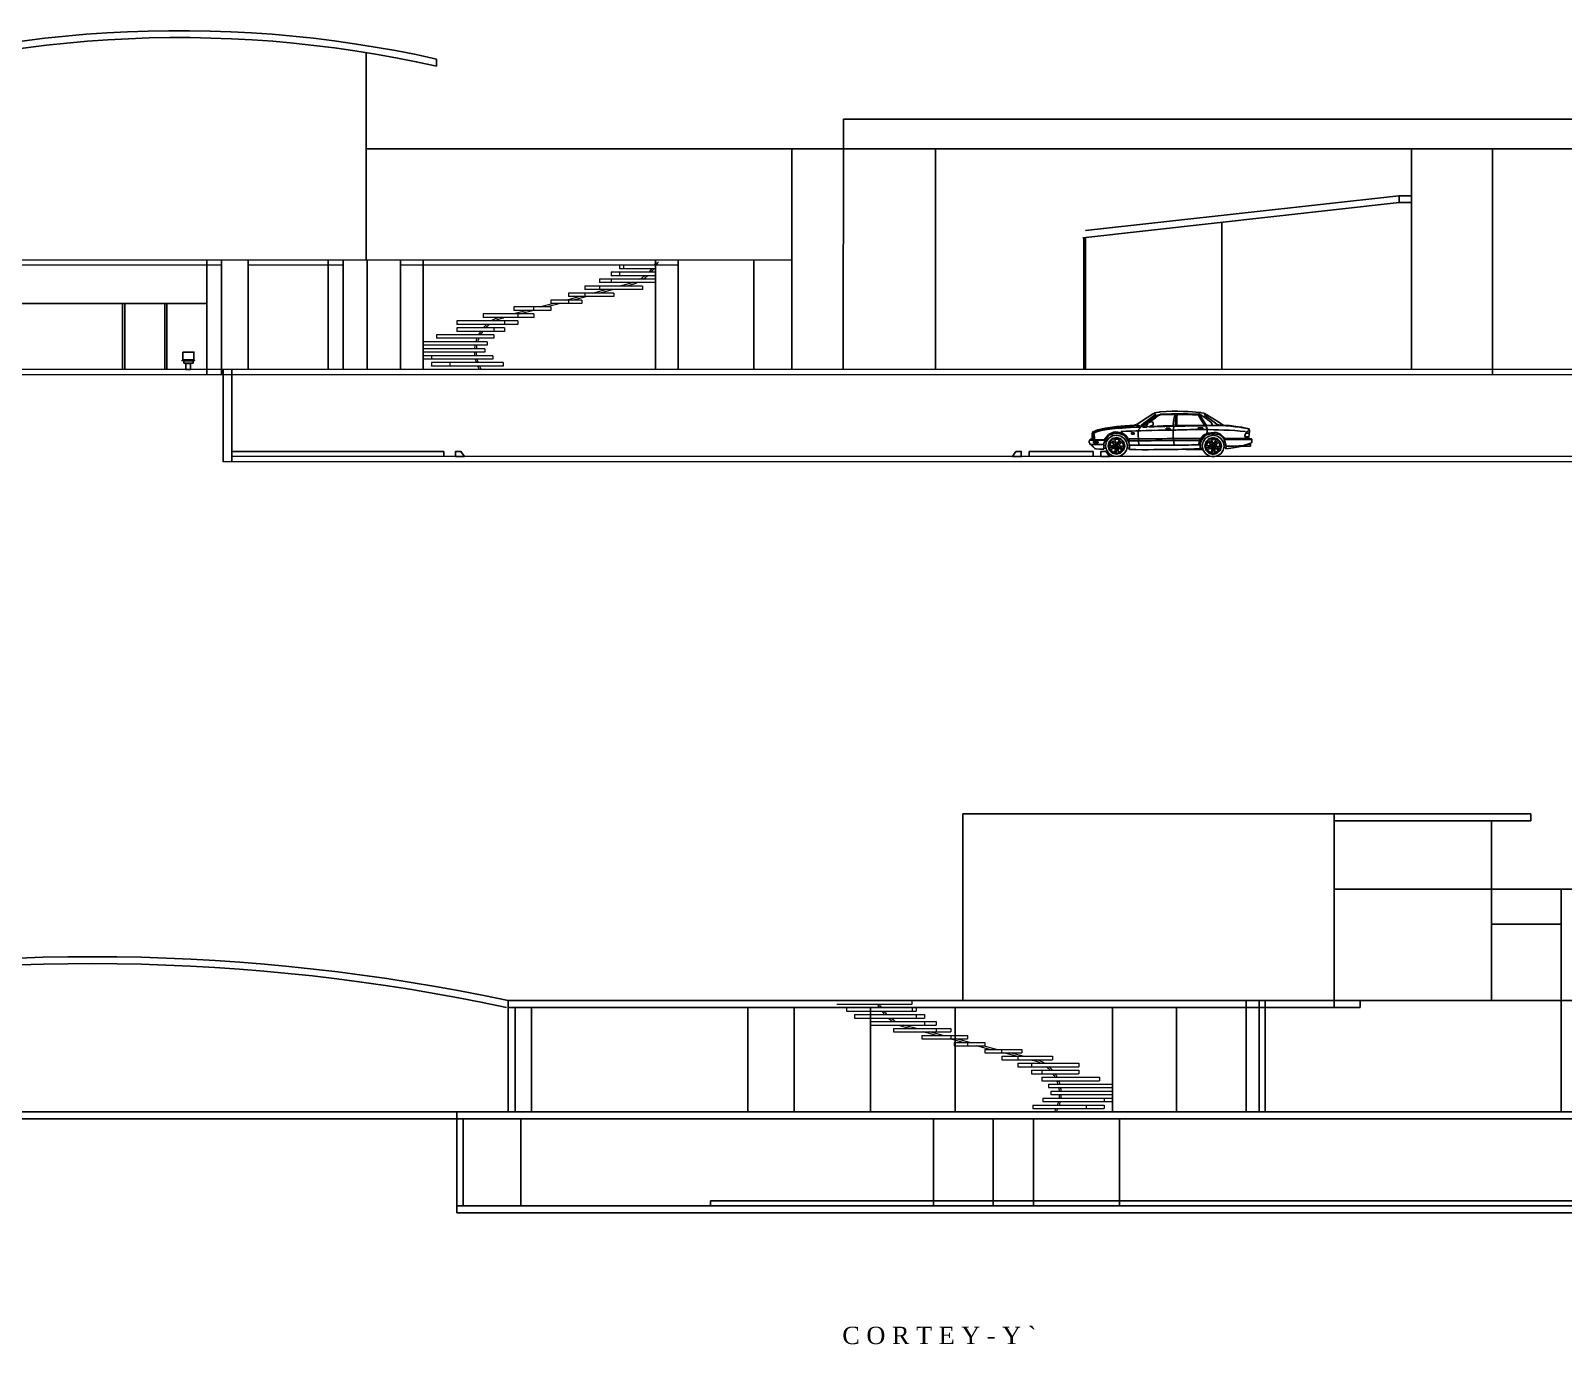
# Model space of a CAD drawing. Header units: millimetres. Extents: x 1191 to 1487, y 976 to 1230.
# Drawn here: x 1396.05 to 1440.09, y 1192.26 to 1230.02 of the extents above; entities that cross this region are included whole.
import ezdxf

# ---------------------------------------------------------------- set-up
doc = ezdxf.new("R2010")
doc.units = ezdxf.units.MM
doc.header["$LTSCALE"] = 0.05
doc.layers.add('cortes', color=252, linetype='Continuous', lineweight=15)
doc.layers.add('muros', color=5, linetype='Continuous', lineweight=20)
for name, color, linetype in [('LAYER_1', 7, 'Continuous'), ('lineas guia', 2, 'Continuous'), ('muebles', 4, 'Continuous'), ('TOPE', 200, 'Continuous')]:
    doc.layers.add(name, color=color, linetype=linetype)
doc.styles.get("Standard").update_dxf_attribs({"font": 'times.ttf'})

# ---------------------------------------------------------------- blocks, each defined once
blk = doc.blocks.new('Jag01_Left')
at = {"layer": 'LAYER_1', "color": 7, "linetype": 'Continuous'}
for p, q in [((242, 885), (13, 863)), ((516, 904), (242, 885)), ((518, 906), (516, 904)), ((533, 913), (518, 906)), ((520, 905), (586, 887)), ((569, 924), (533, 913)), ((575, 927), (679, 871)), ((586, 887), (650, 870)), ((590, 918), (740, 1031)), ((652, 801), (746, 889)), ((710, 891), (682, 868)), ((792, 960), (710, 891)), ((740, 1031), (904, 1137)), ((746, 889), (873, 994)), ((753, 843), (908, 979)), ((931, 1069), (792, 960)), ((858, 876), (859, 881)), ((859, 881), (880, 905)), ((873, 994), (1002, 1095)), ((880, 905), (889, 917)), ((889, 917), (891, 921)), ((891, 935), (895, 951)), ((891, 921), (891, 935)), ((895, 951), (897, 958)), ((897, 958), (958, 993)), ((904, 1137), (1036, 1215)), ((908, 979), (1049, 1090)), ((1125, 1213), (931, 1069)), ((988, 1016), (957, 993)), ((958, 993), (1011, 1002)), ((1050, 899), (960, 861)), ((1072, 1080), (988, 1016)), ((1002, 1095), (1102, 1171)), ((1011, 1002), (1034, 1001)), ((1034, 1001), (1058, 962)), ((1036, 1215), (1091, 1245)), ((1049, 1090), (1151, 1165)), ((1055, 919), (1050, 899)), ((1058, 962), (1055, 919)), ((1201, 1178), (1072, 1080)), ((1091, 1257), (1155, 1270)), ((1093, 1242), (1091, 1257)), ((1091, 1245), (1110, 1229)), ((1102, 1171), (1142, 1201)), ((1110, 1229), (1121, 1218)), ((1121, 1218), (1125, 1213)), ((1151, 1165), (1190, 1193)), ((1155, 1270), (1226, 1279)), ((1190, 1193), (1225, 1205)), ((1212, 1182), (1201, 1178)), ((1241, 1192), (1212, 1182)), ((1225, 1205), (1258, 1214)), ((1226, 1279), (1260, 1283)), ((1287, 1207), (1241, 1192)), ((1258, 1214), (1273, 1217)), ((1260, 1283), (1431, 1296)), ((1273, 1217), (1424, 1224)), ((1341, 1208), (1287, 1207)), ((1483, 1210), (1341, 1208)), ((1344, 880), (1487, 883)), ((1424, 1224), (1585, 1227)), ((1431, 1296), (1602, 1302)), ((1684, 1213), (1483, 1210)), ((1487, 883), (1587, 884)), ((1585, 1227), (1750, 1228)), ((1587, 884), (1624, 884)), ((1602, 1302), (1766, 1303)), ((1653, 1068), (1625, 870)), ((1689, 1227), (1653, 1068)), ((1717, 1225), (1690, 870)), ((1735, 1071), (1732, 933)), ((1732, 933), (1733, 873)), ((1746, 1229), (1735, 1071)), ((1736, 889), (1923, 892)), ((1782, 1212), (1746, 1212)), ((1750, 1228), (1909, 1228)), ((1766, 1303), (1922, 1299)), ((1878, 1210), (1782, 1212)), ((2018, 1207), (1878, 1210)), ((1909, 1228), (2057, 1225)), ((1922, 1299), (2064, 1293)), ((1923, 892), (2106, 894)), ((2184, 1203), (2018, 1207)), ((2057, 1225), (2184, 1223)), ((2064, 1293), (2189, 1285)), ((2099, 880), (2217, 881)), ((2106, 894), (2271, 896)), ((2184, 1223), (2285, 1220)), ((2361, 1198), (2184, 1203)), ((2189, 1285), (2293, 1277)), ((2217, 881), (2323, 882)), ((2271, 896), (2406, 898)), ((2285, 1220), (2350, 1218)), ((2293, 1277), (2372, 1269)), ((2323, 882), (2414, 883)), ((2350, 1218), (2374, 1217)), ((2386, 1163), (2354, 1214)), ((2381, 1150), (2355, 1195)), ((2372, 1269), (2422, 1264)), ((2374, 1217), (2401, 1212)), ((2586, 893), (2380, 1217)), ((2447, 1039), (2381, 1150)), ((2464, 1039), (2386, 1163)), ((2401, 1212), (2420, 1204)), ((2406, 898), (2497, 898)), ((2414, 883), (2489, 883)), ((2420, 1204), (2428, 1199)), ((2422, 1264), (2440, 1262)), ((2428, 1202), (2576, 1094)), ((2428, 1199), (2428, 1202)), ((2440, 1262), (2509, 1245)), ((2531, 899), (2447, 1039)), ((2560, 890), (2464, 1039)), ((2489, 883), (2545, 884)), ((2497, 898), (2531, 899)), ((2509, 1245), (2547, 1234)), ((2536, 1195), (2533, 1189)), ((2533, 1189), (2708, 1067)), ((2544, 1210), (2536, 1195)), ((2559, 1230), (2544, 1210)), ((2545, 884), (2579, 884)), ((2547, 1234), (2559, 1230)), ((2602, 1196), (2557, 1222)), ((2603, 825), (2560, 890)), ((2562, 889), (2583, 857)), ((2572, 875), (2562, 889)), ((2576, 1094), (2676, 1016)), ((2579, 884), (2592, 884)), ((2609, 892), (2586, 893)), ((2592, 884), (2790, 890)), ((2721, 1126), (2602, 1196)), ((2666, 891), (2609, 892)), ((2742, 890), (2666, 891)), ((2676, 1016), (2713, 986)), ((2708, 1067), (2844, 963)), ((2713, 986), (2740, 948)), ((2884, 1024), (2721, 1126)), ((2740, 948), (2752, 927)), ((2746, 893), (2742, 890)), ((2752, 902), (2746, 893)), ((2752, 927), (2754, 922)), ((2754, 922), (2752, 902)), ((2790, 890), (2973, 890)), ((2844, 963), (2899, 919)), ((3065, 902), (2884, 1024)), ((2899, 919), (2937, 909)), ((2937, 909), (2958, 904)), ((2958, 904), (2965, 903)), ((2965, 903), (3035, 902)), ((2973, 890), (3141, 884)), ((3035, 902), (3061, 902)), ((3061, 902), (3065, 902)), ((3065, 902), (3252, 889)), ((3141, 884), (3291, 873)), ((3252, 889), (3435, 866)), ((-776, 475), (-784, 433)), ((-765, 482), (-776, 475)), ((-774, 475), (-347, 459)), ((-735, 499), (-765, 482)), ((-688, 516), (-735, 499)), ((-698, 687), (-699, 684)), ((-699, 678), (-699, 592)), ((-699, 592), (-693, 536)), ((-692, 695), (-698, 687)), ((-693, 635), (-686, 669)), ((-693, 587), (-693, 635)), ((-686, 540), (-693, 587)), ((-693, 536), (-688, 516)), ((-677, 708), (-692, 695)), ((-686, 669), (-675, 683)), ((-675, 507), (-686, 540)), ((-681, 492), (-686, 514)), ((-352, 480), (-681, 492)), ((-649, 725), (-677, 708)), ((-675, 683), (-662, 671)), ((-662, 495), (-675, 507)), ((-670, 691), (-642, 629)), ((-662, 671), (-651, 638)), ((-651, 509), (-662, 495)), ((-651, 638), (-645, 591)), ((-645, 543), (-651, 509)), ((-604, 745), (-649, 725)), ((-646, 678), (-649, 675)), ((-633, 685), (-646, 678)), ((-645, 591), (-645, 543)), ((-642, 629), (-632, 549)), ((-608, 696), (-633, 685)), ((-632, 549), (-630, 510)), ((-568, 711), (-608, 696)), ((-538, 768), (-604, 745)), ((-566, 744), (-579, 740)), ((-510, 728), (-568, 711)), ((-527, 753), (-566, 744)), ((-447, 791), (-538, 768)), ((-462, 767), (-527, 753)), ((-430, 746), (-510, 728)), ((-369, 784), (-462, 767)), ((-328, 816), (-447, 791)), ((-326, 766), (-430, 746)), ((-249, 803), (-369, 784)), ((-359, 378), (-305, 504)), ((-347, 459), (-352, 480)), ((-349, 480), (-224, 638)), ((-176, 840), (-328, 816)), ((-195, 785), (-326, 766)), ((-305, 504), (-241, 583)), ((-284, 432), (-215, 529)), ((-101, 824), (-249, 803)), ((-241, 583), (-210, 611)), ((-224, 638), (-84, 699)), ((-215, 529), (-115, 594)), ((-210, 611), (-32, 669)), ((-205, 432), (-118, 517)), ((-33, 803), (-195, 785)), ((-193, 420), (-112, 500)), ((13, 863), (-176, 840)), ((-118, 517), (4, 548)), ((-115, 594), (6, 617)), ((-112, 500), (0, 531)), ((-108, 464), (-53, 386)), ((75, 844), (-101, 824)), ((-84, 699), (-17, 709)), ((-36, 496), (-58, 492)), ((-58, 492), (-6, 392)), ((19, 496), (-36, 496)), ((163, 820), (-33, 803)), ((-32, 669), (112, 657)), ((-17, 709), (148, 687)), ((0, 531), (113, 500)), ((4, 548), (125, 514)), ((6, 617), (127, 591)), ((89, 478), (19, 496)), ((28, 389), (89, 478)), ((127, 453), (66, 378)), ((281, 862), (75, 844)), ((112, 657), (209, 617)), ((113, 500), (193, 420)), ((125, 514), (211, 426)), ((135, 720), (126, 720)), ((127, 591), (226, 523)), ((162, 722), (135, 720)), ((148, 687), (264, 613)), ((207, 724), (162, 722)), ((395, 835), (163, 820)), ((270, 727), (207, 724)), ((209, 617), (244, 594)), ((226, 523), (291, 424)), ((244, 594), (360, 424)), ((264, 613), (332, 534)), ((351, 730), (270, 727)), ((516, 877), (281, 862)), ((332, 534), (354, 497)), ((450, 734), (351, 730)), ((366, 508), (531, 510)), ((377, 449), (366, 508)), ((386, 449), (377, 449)), ((412, 449), (386, 449)), ((666, 846), (395, 835)), ((455, 450), (412, 449)), ((432, 641), (433, 688)), ((513, 640), (432, 641)), ((433, 688), (514, 687)), ((567, 738), (450, 734)), ((514, 451), (455, 450)), ((514, 687), (513, 640)), ((587, 452), (514, 451)), ((531, 510), (695, 511)), ((701, 743), (567, 738)), ((673, 453), (587, 452)), ((628, 703), (636, 754)), ((628, 634), (628, 703)), ((631, 482), (628, 634)), ((640, 322), (631, 482)), ((636, 754), (647, 789)), ((647, 789), (652, 801)), ((650, 870), (679, 862)), ((771, 455), (673, 453)), ((695, 511), (856, 513)), ((853, 747), (701, 743)), ((750, 843), (861, 847)), ((882, 456), (771, 455)), ((1022, 752), (853, 747)), ((856, 513), (1014, 514)), ((857, 864), (858, 876)), ((861, 847), (857, 864)), ((888, 852), (859, 853)), ((1002, 457), (882, 456)), ((960, 861), (888, 852)), ((941, 852), (1087, 857)), ((997, 869), (1174, 876)), ((1132, 459), (1002, 457)), ((1014, 514), (1167, 515)), ((1209, 756), (1022, 752)), ((1087, 857), (1237, 862)), ((1270, 460), (1132, 459)), ((1167, 515), (1316, 515)), ((1174, 876), (1344, 880)), ((1412, 760), (1209, 756)), ((1237, 862), (1388, 867)), ((1416, 462), (1270, 460)), ((1316, 515), (1458, 516)), ((1388, 867), (1539, 870)), ((1634, 763), (1412, 760)), ((1568, 463), (1416, 462)), ((1425, 819), (1535, 818)), ((1425, 792), (1425, 819)), ((1535, 790), (1425, 792)), ((1458, 516), (1594, 516)), ((1535, 818), (1535, 790)), ((1539, 870), (1688, 874)), ((1726, 464), (1568, 463)), ((1594, 516), (1723, 517)), ((1636, 794), (1633, 763)), ((1633, 763), (1634, 756)), ((1634, 760), (1634, 763)), ((1643, 761), (1634, 760)), ((1634, 756), (1634, 569)), ((1634, 569), (1648, 406)), ((1653, 867), (1636, 794)), ((1669, 762), (1643, 761)), ((1711, 764), (1669, 762)), ((1688, 874), (1832, 876)), ((1769, 766), (1711, 764)), ((1723, 517), (1843, 517)), ((1887, 464), (1726, 464)), ((1840, 768), (1769, 766)), ((1832, 876), (1970, 878)), ((1925, 771), (1840, 768)), ((1843, 517), (1954, 517)), ((2053, 465), (1887, 464)), ((2021, 773), (1925, 771)), ((1954, 517), (2055, 517)), ((1970, 878), (2099, 880)), ((2128, 775), (2021, 773)), ((2220, 465), (2053, 465)), ((2055, 517), (2145, 517)), ((2245, 777), (2128, 775)), ((2145, 517), (2224, 516)), ((2389, 465), (2220, 465)), ((2224, 516), (2290, 516)), ((2370, 777), (2245, 777)), ((2290, 516), (2343, 516)), ((2343, 516), (2381, 516)), ((2350, 791), (2351, 826)), ((2480, 789), (2350, 791)), ((2351, 826), (2480, 825)), ((2503, 777), (2370, 777)), ((2381, 516), (2405, 516)), ((2425, 524), (2383, 434)), ((2413, 516), (2389, 465)), ((2433, 451), (2404, 298)), ((2405, 516), (2413, 516)), ((2502, 612), (2425, 524)), ((2545, 594), (2433, 451)), ((2480, 825), (2480, 789)), ((2495, 428), (2563, 525)), ((2626, 676), (2502, 612)), ((2643, 776), (2503, 777)), ((2589, 623), (2545, 594)), ((2563, 525), (2663, 590)), ((2594, 839), (2572, 875)), ((2573, 428), (2660, 513)), ((2583, 857), (2603, 825)), ((2585, 419), (2665, 500)), ((2731, 656), (2589, 623)), ((2612, 787), (2594, 839)), ((2603, 669), (2608, 726)), ((2608, 726), (2611, 770)), ((2611, 770), (2612, 787)), ((2807, 695), (2626, 676)), ((2788, 773), (2643, 776)), ((2660, 513), (2782, 544)), ((2663, 590), (2785, 613)), ((2665, 500), (2778, 530)), ((2670, 460), (2726, 382)), ((2742, 492), (2720, 489)), ((2720, 489), (2772, 388)), ((2952, 634), (2731, 656)), ((2797, 492), (2742, 492)), ((2778, 530), (2890, 500)), ((2782, 544), (2903, 510)), ((2785, 613), (2906, 587)), ((2937, 769), (2788, 773)), ((2867, 474), (2797, 492)), ((2806, 385), (2867, 474)), ((2864, 691), (2807, 695)), ((2905, 449), (2844, 374)), ((2992, 649), (2864, 691)), ((2890, 500), (2971, 419)), ((2903, 510), (2989, 422)), ((2906, 587), (3004, 519)), ((3089, 764), (2937, 769)), ((3000, 608), (2952, 634)), ((3129, 522), (2992, 649)), ((3092, 505), (3000, 608)), ((3004, 519), (3070, 420)), ((3244, 756), (3089, 764)), ((3156, 296), (3092, 505)), ((3133, 520), (3104, 485)), ((3104, 484), (3890, 488)), ((3795, 516), (3133, 520)), ((3399, 747), (3244, 756)), ((3291, 873), (3424, 860)), ((3555, 735), (3399, 747)), ((3424, 860), (3539, 845)), ((3435, 866), (3593, 841)), ((3539, 845), (3635, 830)), ((3710, 721), (3555, 735)), ((3593, 841), (3703, 820)), ((3635, 830), (3711, 816)), ((3686, 599), (3683, 576)), ((3683, 576), (3712, 566)), ((3707, 653), (3686, 599)), ((3703, 820), (3744, 812)), ((3761, 721), (3707, 653)), ((3820, 669), (3709, 670)), ((3711, 816), (3766, 805)), ((3712, 566), (3741, 566)), ((3741, 566), (3754, 567)), ((3754, 567), (3811, 566)), ((3764, 726), (3761, 721)), ((3781, 734), (3764, 726)), ((3766, 805), (3799, 797)), ((3824, 737), (3781, 734)), ((3799, 525), (3795, 516)), ((3799, 797), (3811, 794)), ((3806, 556), (3799, 524)), ((3799, 524), (3846, 514)), ((3819, 636), (3806, 556)), ((3811, 794), (3818, 765)), ((3818, 765), (3821, 745)), ((3821, 737), (3819, 636)), ((3821, 745), (3821, 737)), ((3846, 514), (3878, 506)), ((3878, 506), (3889, 503)), ((3892, 454), (3888, 414)), ((3889, 503), (3892, 454)), ((-784, 433), (-786, 407)), ((-786, 407), (-785, 398)), ((-785, 398), (-767, 395)), ((-767, 395), (-762, 365)), ((-762, 365), (-758, 351)), ((-758, 351), (-757, 347)), ((-757, 347), (-550, 343)), ((-722, 344), (-672, 279)), ((-672, 279), (-619, 236)), ((-660, 429), (-529, 428)), ((-660, 395), (-660, 429)), ((-529, 393), (-660, 395)), ((-619, 236), (-594, 221)), ((-594, 221), (-484, 214)), ((-550, 343), (-417, 344)), ((-529, 428), (-529, 393)), ((-484, 214), (-397, 210)), ((-417, 344), (-370, 345)), ((-397, 210), (-361, 210)), ((-368, 240), (-301, 234)), ((-361, 210), (-359, 378)), ((-310, 312), (-284, 432)), ((-287, 192), (-310, 312)), ((-221, 93), (-287, 192)), ((-240, 311), (-205, 432)), ((-209, 189), (-240, 311)), ((-223, 306), (-193, 420)), ((-193, 193), (-223, 306)), ((-123, 26), (-221, 93)), ((-123, 101), (-209, 189)), ((-191, 332), (-195, 311)), ((-195, 311), (-137, 309)), ((-112, 112), (-193, 193)), ((-174, 380), (-191, 332)), ((-91, 277), (-185, 256)), ((-138, 437), (-174, 380)), ((-69, 243), (-167, 207)), ((-167, 207), (-117, 151)), ((-72, 350), (-138, 437)), ((-137, 309), (-98, 310)), ((-2, 66), (-123, 101)), ((-2, 0), (-123, 26)), ((-117, 151), (-68, 120)), ((0, 81), (-112, 112)), ((-98, 310), (-84, 311)), ((-84, 311), (-72, 350)), ((-36, 211), (-69, 243)), ((-68, 282), (-65, 292)), ((-66, 272), (-68, 282)), ((-68, 120), (-46, 110)), ((-59, 265), (-66, 272)), ((-65, 292), (-58, 299)), ((-48, 262), (-59, 265)), ((-58, 299), (-48, 302)), ((-48, 302), (-38, 299)), ((-38, 264), (-48, 262)), ((-47, 350), (-44, 360)), ((-45, 339), (-47, 350)), ((-46, 110), (-36, 211)), ((-37, 332), (-45, 339)), ((-44, 360), (-37, 367)), ((-38, 299), (-31, 292)), ((-31, 271), (-38, 264)), ((-37, 367), (-27, 369)), ((-27, 329), (-37, 332)), ((-31, 292), (-28, 282)), ((-28, 282), (-31, 271)), ((-27, 369), (-17, 367)), ((-17, 332), (-27, 329)), ((-19, 303), (-15, 315)), ((-16, 291), (-19, 303)), ((-17, 367), (-9, 359)), ((-10, 339), (-17, 332)), ((-7, 282), (-16, 291)), ((-15, 315), (-7, 324)), ((-7, 349), (-10, 339)), ((-9, 359), (-7, 349)), ((-8, 241), (-6, 250)), ((-6, 231), (-8, 241)), ((-7, 324), (6, 327)), ((5, 278), (-7, 282)), ((-6, 392), (28, 389)), ((-6, 250), (1, 257)), ((1, 225), (-6, 231)), ((7, 203), (-3, 107)), ((120, 98), (-2, 66)), ((120, 22), (-2, 0)), ((113, 112), (0, 81)), ((1, 257), (11, 259)), ((10, 222), (1, 225)), ((18, 281), (5, 278)), ((6, 327), (18, 324)), ((20, 224), (10, 222)), ((11, 259), (20, 257)), ((18, 324), (27, 315)), ((27, 290), (18, 281)), ((19, 349), (22, 359)), ((22, 340), (19, 349)), ((20, 257), (27, 250)), ((27, 231), (20, 224)), ((22, 359), (29, 366)), ((29, 332), (22, 340)), ((27, 315), (30, 302)), ((30, 302), (27, 290)), ((27, 250), (29, 240)), ((29, 240), (27, 231)), ((29, 366), (39, 369)), ((38, 330), (29, 332)), ((48, 332), (38, 330)), ((39, 369), (49, 366)), ((41, 278), (44, 288)), ((44, 269), (41, 278)), ((44, 288), (50, 294)), ((50, 263), (44, 269)), ((55, 339), (48, 332)), ((49, 366), (56, 359)), ((50, 294), (60, 296)), ((59, 260), (50, 263)), ((83, 237), (52, 226)), ((52, 226), (53, 161)), ((53, 161), (54, 127)), ((54, 116), (111, 146)), ((54, 127), (54, 116)), ((58, 349), (55, 339)), ((56, 359), (58, 349)), ((68, 263), (59, 260)), ((60, 296), (69, 294)), ((75, 269), (68, 263)), ((69, 294), (75, 287)), ((75, 287), (77, 278)), ((77, 278), (75, 269)), ((86, 234), (83, 237)), ((108, 221), (86, 234)), ((167, 420), (91, 346)), ((91, 346), (95, 307)), ((95, 307), (149, 297)), ((103, 267), (191, 231)), ((167, 191), (108, 221)), ((111, 146), (151, 177)), ((193, 193), (113, 112)), ((207, 183), (120, 98)), ((220, 87), (120, 22)), ((149, 297), (185, 290)), ((151, 177), (167, 191)), ((176, 402), (167, 420)), ((191, 354), (176, 402)), ((185, 290), (199, 287)), ((199, 287), (191, 354)), ((193, 420), (224, 306)), ((224, 306), (193, 193)), ((242, 304), (207, 183)), ((211, 426), (242, 304)), ((288, 185), (220, 87)), ((314, 304), (288, 185)), ((291, 424), (314, 304)), ((309, 247), (378, 242)), ((360, 424), (378, 268)), ((378, 268), (369, 200)), ((372, 200), (557, 199)), ((383, 327), (554, 326)), ((554, 326), (723, 326)), ((557, 199), (737, 198)), ((723, 326), (887, 326)), ((737, 198), (909, 198)), ((887, 326), (1046, 326)), ((909, 198), (1075, 199)), ((1046, 326), (1200, 327)), ((1075, 199), (1233, 200)), ((1200, 327), (1348, 327)), ((1233, 200), (1383, 201)), ((1348, 327), (1489, 328)), ((1383, 201), (1524, 203)), ((1489, 328), (1623, 329)), ((1524, 203), (1657, 205)), ((1623, 329), (1748, 330)), ((1648, 406), (1656, 336)), ((1657, 205), (1780, 207)), ((1748, 330), (1865, 331)), ((1780, 207), (1894, 210)), ((1865, 331), (1972, 332)), ((1894, 210), (1998, 212)), ((1972, 332), (2070, 333)), ((1998, 212), (2091, 214)), ((2013, 211), (2013, 191)), ((2013, 191), (2487, 199)), ((2070, 333), (2156, 334)), ((2091, 214), (2173, 217)), ((2156, 334), (2231, 335)), ((2173, 217), (2243, 219)), ((2231, 335), (2294, 336)), ((2243, 219), (2302, 221)), ((2294, 336), (2344, 337)), ((2302, 221), (2348, 223)), ((2344, 337), (2381, 337)), ((2348, 223), (2382, 224)), ((2366, 364), (2363, 336)), ((2383, 434), (2366, 364)), ((2381, 337), (2403, 338)), ((2382, 224), (2402, 225)), ((2402, 225), (2409, 225)), ((2403, 338), (2411, 338)), ((2403, 245), (2476, 240)), ((2404, 298), (2406, 226)), ((2468, 308), (2495, 428)), ((2491, 188), (2468, 308)), ((2557, 89), (2491, 188)), ((2538, 307), (2573, 428)), ((2569, 185), (2538, 307)), ((2554, 305), (2585, 419)), ((2585, 192), (2554, 305)), ((2656, 22), (2557, 89)), ((2655, 97), (2569, 185)), ((2587, 328), (2583, 307)), ((2583, 307), (2641, 305)), ((2665, 111), (2585, 192)), ((2604, 376), (2587, 328)), ((2687, 273), (2593, 252)), ((2640, 433), (2604, 376)), ((2709, 239), (2611, 203)), ((2611, 203), (2661, 147)), ((2706, 346), (2640, 433)), ((2641, 305), (2680, 306)), ((2776, 62), (2655, 97)), ((2776, -4), (2656, 22)), ((2661, 147), (2710, 116)), ((2778, 80), (2665, 111)), ((2680, 306), (2694, 307)), ((2694, 307), (2706, 346)), ((2742, 207), (2709, 239)), ((2710, 278), (2713, 288)), ((2713, 268), (2710, 278)), ((2710, 116), (2732, 106)), ((2713, 288), (2720, 295)), ((2720, 261), (2713, 268)), ((2720, 295), (2730, 298)), ((2730, 258), (2720, 261)), ((2730, 298), (2740, 295)), ((2740, 260), (2730, 258)), ((2731, 346), (2734, 356)), ((2734, 335), (2731, 346)), ((2732, 106), (2742, 207)), ((2734, 356), (2741, 363)), ((2741, 328), (2734, 335)), ((2740, 295), (2748, 288)), ((2747, 267), (2740, 260)), ((2741, 363), (2751, 366)), ((2751, 325), (2741, 328)), ((2750, 278), (2747, 267)), ((2748, 288), (2750, 278)), ((2751, 366), (2762, 363)), ((2761, 328), (2751, 325)), ((2759, 299), (2763, 311)), ((2762, 287), (2759, 299)), ((2768, 335), (2761, 328)), ((2762, 363), (2769, 355)), ((2771, 278), (2762, 287)), ((2763, 311), (2772, 320)), ((2771, 345), (2768, 335)), ((2769, 355), (2771, 345)), ((2770, 237), (2773, 246)), ((2772, 227), (2770, 237)), ((2783, 274), (2771, 278)), ((2772, 388), (2806, 385)), ((2772, 320), (2784, 323)), ((2779, 221), (2772, 227)), ((2773, 246), (2779, 253)), ((2785, 199), (2775, 103)), ((2898, 94), (2776, 62)), ((2898, 18), (2776, -4)), ((2890, 111), (2778, 80)), ((2779, 253), (2789, 255)), ((2788, 218), (2779, 221)), ((2796, 277), (2783, 274)), ((2784, 323), (2796, 320)), ((2798, 220), (2788, 218)), ((2789, 255), (2798, 253)), ((2796, 320), (2805, 311)), ((2805, 286), (2796, 277)), ((2797, 345), (2800, 355)), ((2800, 336), (2797, 345)), ((2798, 253), (2805, 246)), ((2805, 227), (2798, 220)), ((2800, 355), (2807, 362)), ((2807, 329), (2800, 336)), ((2805, 311), (2808, 298)), ((2808, 298), (2805, 286)), ((2805, 246), (2807, 236)), ((2807, 236), (2805, 227)), ((2807, 362), (2817, 365)), ((2817, 326), (2807, 329)), ((2817, 365), (2827, 362)), ((2826, 328), (2817, 326)), ((2819, 274), (2822, 284)), ((2822, 265), (2819, 274)), ((2822, 284), (2829, 290)), ((2828, 259), (2822, 265)), ((2833, 335), (2826, 328)), ((2827, 362), (2834, 355)), ((2837, 256), (2828, 259)), ((2829, 290), (2838, 292)), ((2861, 233), (2830, 222)), ((2830, 222), (2831, 157)), ((2831, 157), (2832, 123)), ((2832, 112), (2889, 142)), ((2832, 123), (2832, 112)), ((2836, 345), (2833, 335)), ((2834, 355), (2836, 345)), ((2846, 259), (2837, 256)), ((2838, 292), (2847, 290)), ((2853, 265), (2846, 259)), ((2847, 290), (2853, 283)), ((2853, 283), (2855, 274)), ((2855, 274), (2853, 265)), ((2864, 230), (2861, 233)), ((2886, 217), (2864, 230)), ((2945, 416), (2869, 342)), ((2869, 342), (2873, 303)), ((2873, 303), (2927, 293)), ((2881, 263), (2969, 227)), ((2945, 187), (2886, 217)), ((2889, 142), (2930, 173)), ((2971, 192), (2890, 111)), ((2985, 179), (2898, 94)), ((2998, 83), (2898, 18)), ((2927, 293), (2963, 286)), ((2930, 173), (2945, 187)), ((2954, 398), (2945, 416)), ((2970, 350), (2954, 398)), ((2963, 286), (2977, 283)), ((2977, 283), (2970, 350)), ((2971, 419), (3001, 305)), ((3001, 305), (2971, 192)), ((3020, 300), (2985, 179)), ((2989, 422), (3020, 300)), ((3066, 181), (2998, 83)), ((3093, 300), (3066, 181)), ((3070, 420), (3093, 300)), ((3151, 260), (3089, 258)), ((3146, 225), (3158, 293)), ((3225, 233), (3146, 225)), ((3213, 296), (3156, 296)), ((3379, 302), (3213, 296)), ((3412, 257), (3225, 233)), ((3642, 318), (3379, 302)), ((3628, 298), (3412, 257)), ((3625, 316), (3628, 298)), ((3654, 300), (3625, 301)), ((3683, 327), (3642, 318)), ((3732, 297), (3654, 300)), ((3778, 353), (3683, 327)), ((3850, 298), (3732, 297)), ((3885, 397), (3778, 353)), ((3799, 356), (3851, 361)), ((3851, 361), (3850, 298)), ((3888, 414), (3885, 397))]:
    blk.add_line(p, q, dxfattribs=at)

msp = doc.modelspace()

# ---------------------------------------------------------------- linework, layer by layer
at = {"layer": 'cortes'}
for p, q in [((1412.968, 1223.279), (1412.968, 1223.179)), ((1414.658, 1223.279), (1412.968, 1223.279)), ((1414.002, 1223.179), (1412.968, 1223.179)), ((1413.085, 1223.279), (1413.085, 1223.179)), ((1411.975, 1222.679), (1411.975, 1222.579)), ((1413.625, 1222.679), (1411.975, 1222.679)), ((1412.394, 1222.879), (1412.394, 1222.779)), ((1414.002, 1222.879), (1412.394, 1222.879)), ((1414.002, 1222.779), (1412.394, 1222.779)), ((1412.394, 1222.679), (1412.394, 1222.579)), ((1412.732, 1223.079), (1412.732, 1222.979)), ((1414.002, 1223.079), (1412.732, 1223.079)), ((1414.002, 1222.979), (1412.732, 1222.979)), ((1412.732, 1222.879), (1412.732, 1222.779)), ((1412.968, 1223.079), (1412.968, 1222.979)), ((1413.625, 1222.679), (1413.625, 1222.579)), ((1411.882, 1222.279), (1411, 1222.279)), ((1411, 1222.279), (1411, 1222.179)), ((1411.5, 1222.479), (1411.5, 1222.379)), ((1412.807, 1222.479), (1411.5, 1222.479)), ((1412.807, 1222.379), (1411.5, 1222.379)), ((1411.5, 1222.279), (1411.5, 1222.179)), ((1411.882, 1222.279), (1411.882, 1222.179)), ((1413.625, 1222.579), (1411.975, 1222.579)), ((1411.975, 1222.479), (1411.975, 1222.379)), ((1412.807, 1222.479), (1412.807, 1222.379)), ((1410.506, 1221.879), (1409.054, 1221.879)), ((1409.054, 1221.879), (1409.054, 1221.779)), ((1409.93, 1222.079), (1409.93, 1221.979)), ((1411, 1222.079), (1409.93, 1222.079)), ((1411, 1221.979), (1409.93, 1221.979)), ((1410.05, 1221.879), (1410.05, 1221.779)), ((1410.506, 1221.979), (1410.506, 1222.079)), ((1410.506, 1221.879), (1410.506, 1221.779)), ((1411.882, 1222.179), (1411, 1222.179)), ((1411, 1222.079), (1411, 1221.979)), ((1410.05, 1221.679), (1408.292, 1221.679)), ((1408.292, 1221.679), (1408.292, 1221.579)), ((1410.05, 1221.579), (1408.292, 1221.579)), ((1409.659, 1221.479), (1408.292, 1221.479)), ((1408.292, 1221.479), (1408.292, 1221.379)), ((1409.659, 1221.379), (1408.292, 1221.379)), ((1410.506, 1221.779), (1409.054, 1221.779)), ((1409.359, 1221.479), (1409.359, 1221.379)), ((1409.659, 1221.679), (1409.659, 1221.579)), ((1409.659, 1221.479), (1409.659, 1221.379)), ((1410.05, 1221.679), (1410.05, 1221.579)), ((1407.33, 1220.979), (1407.33, 1221.079)), ((1409.168, 1221.079), (1407.33, 1221.079)), ((1409.168, 1220.979), (1407.33, 1220.979)), ((1409.359, 1221.279), (1407.706, 1221.279)), ((1407.706, 1221.279), (1407.706, 1221.179)), ((1409.359, 1221.179), (1407.706, 1221.179)), ((1409.168, 1221.079), (1409.168, 1220.979)), ((1409.359, 1221.279), (1409.359, 1221.179)), ((1407.33, 1220.879), (1407.33, 1220.779)), ((1409.098, 1220.879), (1407.33, 1220.879)), ((1409.098, 1220.779), (1407.33, 1220.779)), ((1409.332, 1220.679), (1407.33, 1220.679)), ((1407.33, 1220.679), (1407.33, 1220.579)), ((1409.332, 1220.579), (1407.33, 1220.579)), ((1407.566, 1220.679), (1407.566, 1220.579)), ((1409.621, 1220.479), (1407.566, 1220.479)), ((1407.566, 1220.479), (1407.566, 1220.379)), ((1408.089, 1220.479), (1408.089, 1220.379)), ((1409.098, 1220.879), (1409.098, 1220.779)), ((1409.332, 1220.679), (1409.332, 1220.579)), ((1409.621, 1220.479), (1409.621, 1220.379)), ((1409.621, 1220.379), (1407.566, 1220.379)), ((1419.217, 1202.14), (1421.378, 1202.14)), ((1419.217, 1202.04), (1421.378, 1202.04)), ((1421.378, 1202.04), (1421.378, 1202.14)), ((1419.49, 1201.94), (1419.49, 1201.84)), ((1419.49, 1201.94), (1421.496, 1201.94)), ((1419.49, 1201.84), (1421.496, 1201.84)), ((1419.72, 1201.74), (1421.731, 1201.74)), ((1419.72, 1201.74), (1419.72, 1201.64)), ((1419.72, 1201.64), (1421.731, 1201.64)), ((1420.179, 1201.54), (1422.069, 1201.54)), ((1420.179, 1201.54), (1420.179, 1201.44)), ((1421.378, 1201.94), (1421.378, 1201.84)), ((1421.496, 1201.94), (1421.496, 1201.84)), ((1421.496, 1201.74), (1421.496, 1201.64)), ((1421.731, 1201.74), (1421.731, 1201.64)), ((1421.731, 1201.54), (1421.731, 1201.44)), ((1422.069, 1201.54), (1422.069, 1201.44)), ((1420.179, 1201.44), (1422.069, 1201.44)), ((1420.838, 1201.34), (1422.489, 1201.34)), ((1420.838, 1201.34), (1420.838, 1201.24)), ((1420.838, 1201.24), (1422.489, 1201.24)), ((1421.656, 1201.14), (1422.964, 1201.14)), ((1421.656, 1201.14), (1421.656, 1201.04)), ((1422.069, 1201.34), (1422.069, 1201.24)), ((1422.489, 1201.34), (1422.489, 1201.24)), ((1422.489, 1201.14), (1422.489, 1201.04)), ((1422.964, 1201.14), (1422.964, 1201.04)), ((1421.656, 1201.04), (1422.964, 1201.04)), ((1422.582, 1200.94), (1422.582, 1200.84)), ((1422.582, 1200.94), (1423.463, 1200.94)), ((1422.582, 1200.84), (1423.463, 1200.84)), ((1422.964, 1200.94), (1422.964, 1200.84)), ((1423.463, 1200.94), (1423.463, 1200.84)), ((1423.463, 1200.74), (1423.463, 1200.64)), ((1423.463, 1200.74), (1424.534, 1200.74)), ((1423.957, 1200.64), (1423.957, 1200.74)), ((1424.534, 1200.74), (1424.534, 1200.64)), ((1423.463, 1200.64), (1424.534, 1200.64)), ((1423.957, 1200.54), (1425.409, 1200.54)), ((1423.957, 1200.54), (1423.957, 1200.44)), ((1423.957, 1200.44), (1425.409, 1200.44)), ((1424.414, 1200.54), (1424.414, 1200.44)), ((1424.414, 1200.34), (1426.172, 1200.34)), ((1424.414, 1200.34), (1424.414, 1200.24)), ((1424.414, 1200.24), (1426.172, 1200.24)), ((1424.804, 1200.34), (1424.804, 1200.24)), ((1425.409, 1200.54), (1425.409, 1200.44)), ((1426.172, 1200.34), (1426.172, 1200.24)), ((1424.804, 1200.14), (1426.172, 1200.14)), ((1424.804, 1200.14), (1424.804, 1200.04)), ((1424.804, 1200.04), (1426.172, 1200.04)), ((1425.105, 1200.14), (1425.105, 1200.04)), ((1425.105, 1199.94), (1426.758, 1199.94)), ((1425.105, 1199.94), (1425.105, 1199.84)), ((1425.105, 1199.84), (1426.758, 1199.84)), ((1426.172, 1200.14), (1426.172, 1200.04)), ((1426.758, 1199.94), (1426.758, 1199.84)), ((1425.132, 1199.34), (1427.134, 1199.34)), ((1425.132, 1199.34), (1425.132, 1199.24)), ((1425.296, 1199.74), (1425.296, 1199.64)), ((1425.296, 1199.74), (1427.134, 1199.74)), ((1425.296, 1199.64), (1427.134, 1199.64)), ((1425.366, 1199.54), (1425.366, 1199.44)), ((1425.366, 1199.54), (1427.134, 1199.54)), ((1425.366, 1199.44), (1427.134, 1199.44)), ((1426.898, 1199.34), (1426.898, 1199.24)), ((1427.134, 1199.64), (1427.134, 1199.74)), ((1427.134, 1199.54), (1427.134, 1199.44)), ((1427.134, 1199.34), (1427.134, 1199.24)), ((1424.843, 1199.14), (1426.898, 1199.14)), ((1424.843, 1199.14), (1424.843, 1199.04)), ((1424.843, 1199.04), (1426.898, 1199.04)), ((1425.132, 1199.24), (1427.134, 1199.24)), ((1426.375, 1199.14), (1426.375, 1199.04)), ((1426.898, 1199.14), (1426.898, 1199.04))]:
    msp.add_line(p, q, dxfattribs=at)
at = {"layer": 'lineas guia'}
for p, q in [((1405.686, 1229.392), (1405.686, 1223.429)), ((1407.711, 1229.001), (1407.711, 1229.206)), ((1419.407, 1227.475), (1419.395, 1220.279)), ((1419.407, 1227.475), (1451.476, 1227.475)), ((1417.919, 1226.629), (1405.686, 1226.629)), ((1417.919, 1226.629), (1417.919, 1220.279)), ((1422.048, 1226.629), (1422.048, 1220.279)), ((1435.727, 1220.279), (1435.727, 1226.629)), ((1438.053, 1226.629), (1438.053, 1220.129)), ((1435.377, 1225.079), (1426.282, 1224.069)), ((1435.366, 1225.279), (1426.36, 1224.279)), ((1435.727, 1225.279), (1435.366, 1225.279)), ((1435.377, 1225.079), (1435.377, 1225.279)), ((1435.727, 1225.279), (1435.727, 1225.079)), ((1430.276, 1224.512), (1430.276, 1220.279)), ((1426.31, 1224.072), (1426.31, 1220.279)), ((1426.36, 1224.078), (1426.36, 1220.279)), ((1401.114, 1223.429), (1401.114, 1220.129)), ((1401.528, 1223.429), (1401.528, 1220.129)), ((1402.302, 1223.429), (1402.302, 1220.279)), ((1404.601, 1223.429), (1404.601, 1220.279)), ((1405.027, 1223.429), (1405.027, 1220.279)), ((1405.714, 1223.429), (1405.714, 1220.279)), ((1406.674, 1223.429), (1406.674, 1220.279)), ((1407.33, 1223.429), (1407.33, 1220.279)), ((1414.002, 1223.429), (1414.002, 1220.279)), ((1414.658, 1223.429), (1414.658, 1220.279)), ((1416.827, 1223.429), (1416.827, 1220.279)), ((1398.685, 1222.179), (1398.685, 1220.279)), ((1398.753, 1222.179), (1398.753, 1220.279)), ((1399.903, 1222.179), (1399.903, 1220.279)), ((1399.96, 1222.179), (1399.96, 1220.279)), ((1401.579, 1220.279), (1401.579, 1217.629)), ((1401.824, 1220.279), (1401.824, 1217.629)), ((1407.916, 1217.929), (1407.916, 1217.779)), ((1424.737, 1217.929), (1424.737, 1217.779)), ((1426.578, 1217.929), (1426.578, 1217.779)), ((1422.839, 1207.509), (1422.839, 1202.14)), ((1439.157, 1207.509), (1422.839, 1207.509)), ((1433.51, 1207.509), (1433.51, 1202.14)), ((1439.157, 1207.309), (1433.51, 1207.309)), ((1438.031, 1204.34), (1438.031, 1207.309)), ((1439.157, 1207.509), (1439.157, 1207.309)), ((1433.51, 1205.34), (1456.073, 1205.34)), ((1440.031, 1205.34), (1440.031, 1202.14)), ((1438.031, 1204.34), (1438.031, 1202.14)), ((1438.031, 1204.34), (1440.031, 1204.34)), ((1409.768, 1202.14), (1456.273, 1202.14)), ((1409.768, 1202.14), (1409.768, 1198.94)), ((1430.978, 1202.14), (1430.978, 1198.94)), ((1431.349, 1202.14), (1431.349, 1198.94)), ((1431.524, 1202.14), (1431.524, 1198.94)), ((1433.51, 1202.14), (1433.51, 1201.94)), ((1434.257, 1202.14), (1434.257, 1201.94)), ((1440.031, 1202.14), (1440.031, 1198.94)), ((1409.768, 1201.94), (1434.257, 1201.94)), ((1409.968, 1201.94), (1409.968, 1198.94)), ((1410.444, 1201.94), (1410.444, 1198.94)), ((1416.659, 1201.94), (1416.659, 1198.94)), ((1417.989, 1201.94), (1417.989, 1198.94)), ((1420.181, 1201.94), (1420.181, 1198.94)), ((1422.618, 1201.94), (1422.618, 1198.94)), ((1427.134, 1201.94), (1427.134, 1198.94)), ((1428.978, 1201.94), (1428.978, 1198.94)), ((1377.273, 1198.94), (1462.606, 1198.94)), ((1408.297, 1198.94), (1408.297, 1196.04)), ((1373.657, 1198.74), (1462.606, 1198.74)), ((1408.473, 1198.74), (1408.473, 1196.24)), ((1410.131, 1198.74), (1410.131, 1196.24)), ((1421.993, 1198.74), (1421.993, 1196.24)), ((1423.705, 1198.74), (1423.705, 1196.24)), ((1424.865, 1198.74), (1424.865, 1196.24)), ((1427.341, 1198.74), (1427.341, 1196.24)), ((1408.297, 1196.24), (1445.165, 1196.24)), ((1415.579, 1196.39), (1441.735, 1196.39)), ((1415.579, 1196.39), (1415.579, 1196.24)), ((1408.297, 1196.04), (1445.165, 1196.04))]:
    msp.add_line(p, q, dxfattribs=at)
for centre, radius, start, end in [((1400.322, 1196.183), 33.84, 77.3887, 109.6887), ((1400.322, 1196.183), 33.64, 77.3125, 109.6887), ((1397.793, 1146.044), 57.36, 77.95004, 100.5824), ((1397.793, 1146.044), 57.16, 77.95, 100.5824)]:
    msp.add_arc(centre, radius, start, end, dxfattribs=at)
at = {"layer": 'muebles'}
for p, q in [((1419.395, 1226.629), (1417.919, 1226.629)), ((1447.165, 1226.629), (1419.395, 1226.629)), ((1435.727, 1225.079), (1435.377, 1225.079)), ((1401.114, 1222.179), (1395.239, 1222.179)), ((1407.916, 1217.929), (1401.824, 1217.929)), ((1426.578, 1217.929), (1424.737, 1217.929))]:
    msp.add_line(p, q, dxfattribs=at)
for points in [[(1400.399, 1220.553), (1400.751, 1220.553), (1400.751, 1220.541), (1400.399, 1220.541)], [(1400.418, 1220.785), (1400.738, 1220.785), (1400.738, 1220.562), (1400.418, 1220.562)], [(1400.445, 1220.53), (1400.717, 1220.53), (1400.717, 1220.467), (1400.445, 1220.467)], [(1400.51, 1220.455), (1400.644, 1220.455), (1400.644, 1220.279), (1400.51, 1220.279)]]:
    msp.add_lwpolyline(points, close=True, dxfattribs=at)
at = {"layer": 'muros'}
for p, q in [((1401.528, 1223.279), (1377.509, 1223.279)), ((1417.919, 1223.429), (1377.634, 1223.429)), ((1405.027, 1223.279), (1402.302, 1223.279)), ((1414.658, 1223.279), (1406.674, 1223.279)), ((1412.956, 1222.679), (1413.339, 1222.779)), ((1413.154, 1222.679), (1413.352, 1222.731)), ((1413.339, 1222.779), (1413.339, 1222.779)), ((1411.424, 1222.279), (1411.807, 1222.379)), ((1411.622, 1222.279), (1412.005, 1222.379)), ((1412.19, 1222.479), (1412.573, 1222.579)), ((1412.388, 1222.479), (1412.771, 1222.579)), ((1409.892, 1221.879), (1410.275, 1221.979)), ((1410.09, 1221.879), (1410.473, 1221.979)), ((1410.658, 1222.079), (1411.041, 1222.179)), ((1410.856, 1222.079), (1411.239, 1222.179)), ((1470.48, 1220.279), (1369.133, 1220.279)), ((1470.48, 1220.129), (1369.133, 1220.129)), ((1481.146, 1217.629), (1401.579, 1217.629)), ((1470.28, 1217.779), (1401.824, 1217.779)), ((1421.309, 1201.34), (1421.112, 1201.392)), ((1421.507, 1201.34), (1421.124, 1201.44)), ((1421.124, 1201.44), (1421.124, 1201.44)), ((1422.076, 1201.14), (1421.693, 1201.24)), ((1422.274, 1201.14), (1421.89, 1201.24)), ((1422.842, 1200.94), (1422.459, 1201.04)), ((1423.04, 1200.94), (1422.657, 1201.04)), ((1423.608, 1200.74), (1423.225, 1200.84)), ((1423.806, 1200.74), (1423.423, 1200.84)), ((1424.374, 1200.54), (1423.991, 1200.64)), ((1424.572, 1200.54), (1424.189, 1200.64))]:
    msp.add_line(p, q, dxfattribs=at)
for centre, radius, start, end in [((1412.905, 1223.976), 1.273, 315.221, 321.2565), ((1412.905, 1223.976), 1.323, 317.3313, 322.9733), ((1412.905, 1223.976), 1.273, 326.8184, 332.0464), ((1412.905, 1223.976), 1.323, 328.223, 333.1893), ((1412.905, 1223.976), 1.323, 289.95, 295.2476), ((1412.905, 1223.976), 1.273, 300.52, 308.472), ((1412.905, 1223.976), 1.323, 304.014, 311.1204), ((1409.825, 1220.804), 1.025, 145.9234, 152.4343), ((1409.825, 1220.804), 0.975, 143.9121, 150.8899), ((1409.825, 1220.804), 1.025, 130.9421, 138.8649), ((1409.825, 1220.804), 0.975, 127.4299, 136.2461), ((1409.825, 1220.804), 1.025, 108.1135, 121.4707), ((1409.825, 1220.804), 0.975, 100.5853, 116.2809), ((1409.825, 1220.804), 1.025, 170.203, 175.8353), ((1409.825, 1220.804), 1.025, 158.5783, 164.4729), ((1409.825, 1220.804), 0.975, 169.6953, 175.6214), ((1409.825, 1220.804), 0.975, 157.4212, 163.6551), ((1409.825, 1220.804), 1.025, 181.4275, 187.0334), ((1409.825, 1220.804), 1.025, 192.7081, 198.513), ((1409.825, 1220.804), 0.975, 181.5007, 187.396), ((1409.825, 1220.804), 0.975, 193.3714, 199.4995), ((1409.825, 1220.804), 1.025, 204.5228, 210.8365), ((1409.825, 1220.804), 0.975, 205.8702, 210.8365), ((1421.559, 1202.637), 1.323, 206.8107, 211.777), ((1421.559, 1202.637), 1.273, 207.9536, 213.1816), ((1421.559, 1202.637), 1.323, 217.0267, 222.6687), ((1421.559, 1202.637), 1.273, 218.7435, 224.779), ((1421.559, 1202.637), 1.323, 228.8796, 235.986), ((1421.559, 1202.637), 1.273, 231.528, 239.48), ((1421.559, 1202.637), 1.323, 244.7524, 250.05), ((1424.639, 1199.466), 0.975, 63.7191, 79.4147), ((1424.639, 1199.466), 1.025, 58.5293, 71.8865), ((1424.639, 1199.466), 0.975, 43.7539, 52.5701), ((1424.639, 1199.466), 1.025, 41.1351, 49.0579), ((1424.639, 1199.466), 0.975, 29.1101, 36.0879), ((1424.639, 1199.466), 1.025, 27.5657, 34.0766), ((1424.639, 1199.466), 0.975, 16.3449, 22.5788), ((1424.639, 1199.466), 1.025, 15.5271, 21.4217), ((1424.639, 1199.466), 0.975, 4.3786, 10.3047), ((1424.639, 1199.466), 0.975, 352.604, 358.4993), ((1424.639, 1199.466), 1.025, 4.1647, 9.797), ((1424.639, 1199.466), 1.025, 352.9666, 358.5725), ((1424.639, 1199.466), 0.975, 329.1635, 334.1298), ((1424.639, 1199.466), 1.025, 329.1635, 335.4772), ((1424.639, 1199.466), 0.975, 340.5005, 346.6286), ((1424.639, 1199.466), 1.025, 341.487, 347.2919)]:
    msp.add_arc(centre, radius, start, end, dxfattribs=at)
at = {"layer": 'TOPE'}
for points in [[(1408.51, 1217.779), (1408.26, 1217.779), (1408.26, 1217.929), (1408.41, 1217.929), (1408.51, 1217.779)], [(1424.262, 1217.779), (1424.512, 1217.779), (1424.512, 1217.929), (1424.362, 1217.929), (1424.262, 1217.779)], [(1427.053, 1217.779), (1426.803, 1217.779), (1426.803, 1217.929), (1426.953, 1217.929), (1427.053, 1217.779)]]:
    msp.add_lwpolyline(points, dxfattribs=at)

# ---------------------------------------------------------------- block references
at = {"layer": 'lineas guia', "xscale": 0.001, "yscale": 0.001, "zscale": 0.001}
msp.add_blockref('Jag01_Left', (1427.248, 1217.779), dxfattribs=at)

# ---------------------------------------------------------------- texts
at = {"layer": 'lineas guia'}
msp.add_text('C O R T E Y - Y `', height=0.5, dxfattribs=at).set_placement((1419.371, 1192.268))

doc.saveas('drawing.dxf')
